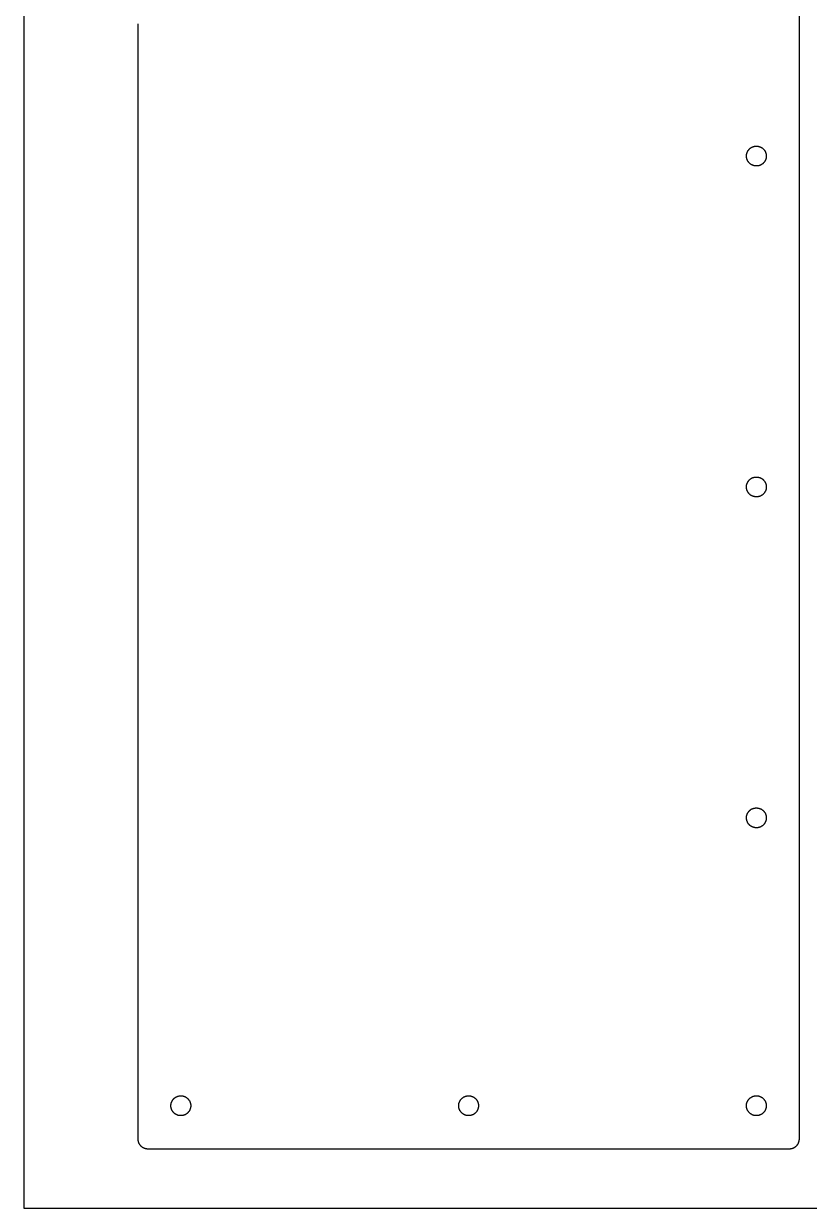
# Model space of a CAD drawing. Header units: millimetres. Extents: x -92971 to -91751, y -19136 to -16636.
# Drawn here: x -92971.2 to -92733.7, y -19135.9 to -18777.9 of the extents above; entities that cross this region are included whole.
import ezdxf

# ---------------------------------------------------------------- set-up
doc = ezdxf.new("R2010")
doc.units = ezdxf.units.MM
doc.header["$MEASUREMENT"] = 0
for name, color, linetype, true_color in [('Default', 18, 'Continuous', 0x000000), ('fab$CUT', 1, 'Continuous', 0xff0000), ('fab$DRILL', 5, 'Continuous', 0x0000ff)]:
    doc.layers.add(name, color=color, linetype=linetype, true_color=true_color)

msp = doc.modelspace()

# ---------------------------------------------------------------- linework, layer by layer
at = {"layer": 'Default'}
msp.add_lwpolyline([(-92971.22, -19135.89), (-91751.22, -19135.89), (-91751.22, -16635.89), (-92971.22, -16635.89), (-92971.22, -19135.89)], dxfattribs=at)
at = {"layer": 'fab$CUT'}
for points in [[(-92736.72, -19114.89), (-92736.72, -18770.88)], [(-92936.72, -18777.89), (-92936.72, -19114.89)], [(-92936.72, -19114.89), (-92936.72, -19114.99), (-92936.71, -19115.09), (-92936.7, -19115.19), (-92936.69, -19115.29), (-92936.68, -19115.4), (-92936.66, -19115.5), (-92936.63, -19115.6), (-92936.61, -19115.7), (-92936.58, -19115.79), (-92936.55, -19115.89), (-92936.51, -19115.99), (-92936.47, -19116.08), (-92936.43, -19116.17), (-92936.38, -19116.27), (-92936.33, -19116.36), (-92936.28, -19116.44), (-92936.23, -19116.53), (-92936.17, -19116.62), (-92936.11, -19116.7), (-92936.05, -19116.78), (-92935.98, -19116.86), (-92935.91, -19116.93), (-92935.84, -19117.01), (-92935.77, -19117.08), (-92935.69, -19117.15), (-92935.61, -19117.21), (-92935.53, -19117.28), (-92935.45, -19117.34), (-92935.36, -19117.39), (-92935.28, -19117.45), (-92935.19, -19117.5), (-92935.1, -19117.55), (-92935.01, -19117.59), (-92934.91, -19117.64), (-92934.82, -19117.68), (-92934.72, -19117.71), (-92934.63, -19117.75), (-92934.53, -19117.77), (-92934.43, -19117.8), (-92934.33, -19117.82), (-92934.23, -19117.84), (-92934.13, -19117.86), (-92934.03, -19117.87), (-92933.92, -19117.88), (-92933.82, -19117.88), (-92933.72, -19117.89)], [(-92739.72, -19117.89), (-92739.62, -19117.88), (-92739.51, -19117.88), (-92739.41, -19117.87), (-92739.3, -19117.86), (-92739.2, -19117.84), (-92739.1, -19117.82), (-92738.99, -19117.8), (-92738.89, -19117.77), (-92738.79, -19117.74), (-92738.69, -19117.7), (-92738.6, -19117.67), (-92738.5, -19117.63), (-92738.41, -19117.58), (-92738.31, -19117.53), (-92738.22, -19117.48), (-92738.13, -19117.43), (-92738.04, -19117.37), (-92737.96, -19117.31), (-92737.87, -19117.25), (-92737.79, -19117.18), (-92737.71, -19117.11), (-92737.64, -19117.04), (-92737.56, -19116.97), (-92737.49, -19116.89), (-92737.42, -19116.81), (-92737.36, -19116.73), (-92737.29, -19116.65), (-92737.23, -19116.56), (-92737.18, -19116.48), (-92737.12, -19116.39), (-92737.07, -19116.29), (-92737.02, -19116.2), (-92736.98, -19116.11), (-92736.94, -19116.01), (-92736.9, -19115.91), (-92736.87, -19115.81), (-92736.84, -19115.71), (-92736.81, -19115.61), (-92736.79, -19115.51), (-92736.77, -19115.41), (-92736.75, -19115.3), (-92736.74, -19115.2), (-92736.73, -19115.09), (-92736.72, -19114.99), (-92736.72, -19114.89)], [(-92933.72, -19117.89), (-92739.72, -19117.89)]]:
    msp.add_lwpolyline(points, dxfattribs=at)
at = {"layer": 'fab$DRILL'}
for points in [[(-92749.72, -18820.89), (-92749.82, -18820.88), (-92749.93, -18820.88), (-92750.03, -18820.87), (-92750.14, -18820.86), (-92750.24, -18820.84), (-92750.34, -18820.82), (-92750.44, -18820.8), (-92750.54, -18820.77), (-92750.64, -18820.74), (-92750.74, -18820.71), (-92750.84, -18820.67), (-92750.93, -18820.63), (-92751.03, -18820.59), (-92751.12, -18820.54), (-92751.21, -18820.49), (-92751.3, -18820.44), (-92751.39, -18820.38), (-92751.48, -18820.32), (-92751.56, -18820.26), (-92751.64, -18820.19), (-92751.72, -18820.12), (-92751.8, -18820.05), (-92751.87, -18819.98), (-92751.94, -18819.9), (-92752.01, -18819.83), (-92752.08, -18819.75), (-92752.14, -18819.66), (-92752.2, -18819.58), (-92752.26, -18819.49), (-92752.31, -18819.4), (-92752.36, -18819.31), (-92752.41, -18819.22), (-92752.45, -18819.12), (-92752.49, -18819.03), (-92752.53, -18818.93), (-92752.57, -18818.83), (-92752.6, -18818.73), (-92752.63, -18818.63), (-92752.65, -18818.53), (-92752.67, -18818.43), (-92752.69, -18818.33), (-92752.7, -18818.22), (-92752.71, -18818.12), (-92752.72, -18818.02), (-92752.72, -18817.91), (-92752.72, -18817.81), (-92752.71, -18817.7), (-92752.71, -18817.6), (-92752.7, -18817.5), (-92752.68, -18817.39), (-92752.66, -18817.29), (-92752.64, -18817.19), (-92752.61, -18817.09), (-92752.58, -18816.99), (-92752.55, -18816.89), (-92752.51, -18816.79), (-92752.47, -18816.7), (-92752.43, -18816.6), (-92752.39, -18816.51), (-92752.34, -18816.42), (-92752.28, -18816.33), (-92752.23, -18816.24), (-92752.17, -18816.15), (-92752.11, -18816.07), (-92752.04, -18815.99), (-92751.98, -18815.91), (-92751.91, -18815.83), (-92751.83, -18815.76), (-92751.76, -18815.68), (-92751.68, -18815.61), (-92751.6, -18815.55), (-92751.52, -18815.48), (-92751.43, -18815.42), (-92751.35, -18815.37), (-92751.26, -18815.31), (-92751.17, -18815.26), (-92751.08, -18815.21), (-92750.98, -18815.16), (-92750.89, -18815.12), (-92750.79, -18815.08), (-92750.69, -18815.05), (-92750.59, -18815.02), (-92750.49, -18814.99), (-92750.39, -18814.96), (-92750.29, -18814.94), (-92750.19, -18814.92), (-92750.08, -18814.91), (-92749.98, -18814.9), (-92749.88, -18814.89), (-92749.77, -18814.89), (-92749.67, -18814.89), (-92749.56, -18814.89), (-92749.46, -18814.9), (-92749.36, -18814.91), (-92749.25, -18814.92), (-92749.15, -18814.94), (-92749.05, -18814.96), (-92748.95, -18814.99), (-92748.85, -18815.02), (-92748.75, -18815.05), (-92748.65, -18815.08), (-92748.55, -18815.12), (-92748.46, -18815.16), (-92748.37, -18815.21), (-92748.27, -18815.26), (-92748.18, -18815.31), (-92748.09, -18815.37), (-92748.01, -18815.42), (-92747.92, -18815.48), (-92747.84, -18815.55), (-92747.76, -18815.61), (-92747.68, -18815.68), (-92747.61, -18815.76), (-92747.54, -18815.83), (-92747.47, -18815.91), (-92747.4, -18815.99), (-92747.33, -18816.07), (-92747.27, -18816.15), (-92747.21, -18816.24), (-92747.16, -18816.33), (-92747.11, -18816.42), (-92747.06, -18816.51), (-92747.01, -18816.6), (-92746.97, -18816.7), (-92746.93, -18816.79), (-92746.89, -18816.89), (-92746.86, -18816.99), (-92746.83, -18817.09), (-92746.8, -18817.19), (-92746.78, -18817.29), (-92746.76, -18817.39), (-92746.75, -18817.5), (-92746.73, -18817.6), (-92746.73, -18817.7), (-92746.72, -18817.81), (-92746.72, -18817.91), (-92746.72, -18818.02), (-92746.73, -18818.12), (-92746.74, -18818.22), (-92746.75, -18818.33), (-92746.77, -18818.43), (-92746.79, -18818.53), (-92746.81, -18818.63), (-92746.84, -18818.73), (-92746.87, -18818.83), (-92746.91, -18818.93), (-92746.95, -18819.03), (-92746.99, -18819.12), (-92747.03, -18819.22), (-92747.08, -18819.31), (-92747.13, -18819.4), (-92747.19, -18819.49), (-92747.24, -18819.58), (-92747.3, -18819.66), (-92747.37, -18819.75), (-92747.43, -18819.83), (-92747.5, -18819.9), (-92747.57, -18819.98), (-92747.65, -18820.05), (-92747.72, -18820.12), (-92747.8, -18820.19), (-92747.88, -18820.26), (-92747.97, -18820.32), (-92748.05, -18820.38), (-92748.14, -18820.44), (-92748.23, -18820.49), (-92748.32, -18820.54), (-92748.41, -18820.59), (-92748.51, -18820.63), (-92748.6, -18820.67), (-92748.7, -18820.71), (-92748.8, -18820.74), (-92748.9, -18820.77), (-92749, -18820.8), (-92749.1, -18820.82), (-92749.2, -18820.84), (-92749.31, -18820.86), (-92749.41, -18820.87), (-92749.51, -18820.88), (-92749.62, -18820.88), (-92749.72, -18820.89)], [(-92749.72, -18920.89), (-92749.82, -18920.88), (-92749.93, -18920.88), (-92750.03, -18920.87), (-92750.14, -18920.86), (-92750.24, -18920.84), (-92750.34, -18920.82), (-92750.44, -18920.8), (-92750.54, -18920.77), (-92750.64, -18920.74), (-92750.74, -18920.71), (-92750.84, -18920.67), (-92750.93, -18920.63), (-92751.03, -18920.59), (-92751.12, -18920.54), (-92751.21, -18920.49), (-92751.3, -18920.44), (-92751.39, -18920.38), (-92751.48, -18920.32), (-92751.56, -18920.26), (-92751.64, -18920.19), (-92751.72, -18920.12), (-92751.8, -18920.05), (-92751.87, -18919.98), (-92751.94, -18919.9), (-92752.01, -18919.83), (-92752.08, -18919.75), (-92752.14, -18919.66), (-92752.2, -18919.58), (-92752.26, -18919.49), (-92752.31, -18919.4), (-92752.36, -18919.31), (-92752.41, -18919.22), (-92752.45, -18919.12), (-92752.49, -18919.03), (-92752.53, -18918.93), (-92752.57, -18918.83), (-92752.6, -18918.73), (-92752.63, -18918.63), (-92752.65, -18918.53), (-92752.67, -18918.43), (-92752.69, -18918.33), (-92752.7, -18918.22), (-92752.71, -18918.12), (-92752.72, -18918.02), (-92752.72, -18917.91), (-92752.72, -18917.81), (-92752.71, -18917.7), (-92752.71, -18917.6), (-92752.7, -18917.5), (-92752.68, -18917.39), (-92752.66, -18917.29), (-92752.64, -18917.19), (-92752.61, -18917.09), (-92752.58, -18916.99), (-92752.55, -18916.89), (-92752.51, -18916.79), (-92752.47, -18916.7), (-92752.43, -18916.6), (-92752.39, -18916.51), (-92752.34, -18916.42), (-92752.28, -18916.33), (-92752.23, -18916.24), (-92752.17, -18916.15), (-92752.11, -18916.07), (-92752.04, -18915.99), (-92751.98, -18915.91), (-92751.91, -18915.83), (-92751.83, -18915.76), (-92751.76, -18915.68), (-92751.68, -18915.61), (-92751.6, -18915.55), (-92751.52, -18915.48), (-92751.43, -18915.42), (-92751.35, -18915.37), (-92751.26, -18915.31), (-92751.17, -18915.26), (-92751.08, -18915.21), (-92750.98, -18915.16), (-92750.89, -18915.12), (-92750.79, -18915.08), (-92750.69, -18915.05), (-92750.59, -18915.02), (-92750.49, -18914.99), (-92750.39, -18914.96), (-92750.29, -18914.94), (-92750.19, -18914.92), (-92750.08, -18914.91), (-92749.98, -18914.9), (-92749.88, -18914.89), (-92749.77, -18914.89), (-92749.67, -18914.89), (-92749.56, -18914.89), (-92749.46, -18914.9), (-92749.36, -18914.91), (-92749.25, -18914.92), (-92749.15, -18914.94), (-92749.05, -18914.96), (-92748.95, -18914.99), (-92748.85, -18915.02), (-92748.75, -18915.05), (-92748.65, -18915.08), (-92748.55, -18915.12), (-92748.46, -18915.16), (-92748.37, -18915.21), (-92748.27, -18915.26), (-92748.18, -18915.31), (-92748.09, -18915.37), (-92748.01, -18915.42), (-92747.92, -18915.48), (-92747.84, -18915.55), (-92747.76, -18915.61), (-92747.68, -18915.68), (-92747.61, -18915.76), (-92747.54, -18915.83), (-92747.47, -18915.91), (-92747.4, -18915.99), (-92747.33, -18916.07), (-92747.27, -18916.15), (-92747.21, -18916.24), (-92747.16, -18916.33), (-92747.11, -18916.42), (-92747.06, -18916.51), (-92747.01, -18916.6), (-92746.97, -18916.7), (-92746.93, -18916.79), (-92746.89, -18916.89), (-92746.86, -18916.99), (-92746.83, -18917.09), (-92746.8, -18917.19), (-92746.78, -18917.29), (-92746.76, -18917.39), (-92746.75, -18917.5), (-92746.73, -18917.6), (-92746.73, -18917.7), (-92746.72, -18917.81), (-92746.72, -18917.91), (-92746.72, -18918.02), (-92746.73, -18918.12), (-92746.74, -18918.22), (-92746.75, -18918.33), (-92746.77, -18918.43), (-92746.79, -18918.53), (-92746.81, -18918.63), (-92746.84, -18918.73), (-92746.87, -18918.83), (-92746.91, -18918.93), (-92746.95, -18919.03), (-92746.99, -18919.12), (-92747.03, -18919.22), (-92747.08, -18919.31), (-92747.13, -18919.4), (-92747.19, -18919.49), (-92747.24, -18919.58), (-92747.3, -18919.66), (-92747.37, -18919.75), (-92747.43, -18919.83), (-92747.5, -18919.9), (-92747.57, -18919.98), (-92747.65, -18920.05), (-92747.72, -18920.12), (-92747.8, -18920.19), (-92747.88, -18920.26), (-92747.97, -18920.32), (-92748.05, -18920.38), (-92748.14, -18920.44), (-92748.23, -18920.49), (-92748.32, -18920.54), (-92748.41, -18920.59), (-92748.51, -18920.63), (-92748.6, -18920.67), (-92748.7, -18920.71), (-92748.8, -18920.74), (-92748.9, -18920.77), (-92749, -18920.8), (-92749.1, -18920.82), (-92749.2, -18920.84), (-92749.31, -18920.86), (-92749.41, -18920.87), (-92749.51, -18920.88), (-92749.62, -18920.88), (-92749.72, -18920.89)], [(-92749.72, -19020.89), (-92749.82, -19020.88), (-92749.93, -19020.88), (-92750.03, -19020.87), (-92750.14, -19020.86), (-92750.24, -19020.84), (-92750.34, -19020.82), (-92750.44, -19020.8), (-92750.54, -19020.77), (-92750.64, -19020.74), (-92750.74, -19020.71), (-92750.84, -19020.67), (-92750.93, -19020.63), (-92751.03, -19020.59), (-92751.12, -19020.54), (-92751.21, -19020.49), (-92751.3, -19020.44), (-92751.39, -19020.38), (-92751.48, -19020.32), (-92751.56, -19020.26), (-92751.64, -19020.19), (-92751.72, -19020.12), (-92751.8, -19020.05), (-92751.87, -19019.98), (-92751.94, -19019.9), (-92752.01, -19019.83), (-92752.08, -19019.75), (-92752.14, -19019.66), (-92752.2, -19019.58), (-92752.26, -19019.49), (-92752.31, -19019.4), (-92752.36, -19019.31), (-92752.41, -19019.22), (-92752.45, -19019.12), (-92752.49, -19019.03), (-92752.53, -19018.93), (-92752.57, -19018.83), (-92752.6, -19018.73), (-92752.63, -19018.63), (-92752.65, -19018.53), (-92752.67, -19018.43), (-92752.69, -19018.33), (-92752.7, -19018.22), (-92752.71, -19018.12), (-92752.72, -19018.02), (-92752.72, -19017.91), (-92752.72, -19017.81), (-92752.71, -19017.7), (-92752.71, -19017.6), (-92752.7, -19017.5), (-92752.68, -19017.39), (-92752.66, -19017.29), (-92752.64, -19017.19), (-92752.61, -19017.09), (-92752.58, -19016.99), (-92752.55, -19016.89), (-92752.51, -19016.79), (-92752.47, -19016.7), (-92752.43, -19016.6), (-92752.39, -19016.51), (-92752.34, -19016.42), (-92752.28, -19016.33), (-92752.23, -19016.24), (-92752.17, -19016.15), (-92752.11, -19016.07), (-92752.04, -19015.99), (-92751.98, -19015.91), (-92751.91, -19015.83), (-92751.83, -19015.76), (-92751.76, -19015.68), (-92751.68, -19015.61), (-92751.6, -19015.55), (-92751.52, -19015.48), (-92751.43, -19015.42), (-92751.35, -19015.37), (-92751.26, -19015.31), (-92751.17, -19015.26), (-92751.08, -19015.21), (-92750.98, -19015.16), (-92750.89, -19015.12), (-92750.79, -19015.08), (-92750.69, -19015.05), (-92750.59, -19015.02), (-92750.49, -19014.99), (-92750.39, -19014.96), (-92750.29, -19014.94), (-92750.19, -19014.92), (-92750.08, -19014.91), (-92749.98, -19014.9), (-92749.88, -19014.89), (-92749.77, -19014.89), (-92749.67, -19014.89), (-92749.56, -19014.89), (-92749.46, -19014.9), (-92749.36, -19014.91), (-92749.25, -19014.92), (-92749.15, -19014.94), (-92749.05, -19014.96), (-92748.95, -19014.99), (-92748.85, -19015.02), (-92748.75, -19015.05), (-92748.65, -19015.08), (-92748.55, -19015.12), (-92748.46, -19015.16), (-92748.37, -19015.21), (-92748.27, -19015.26), (-92748.18, -19015.31), (-92748.09, -19015.37), (-92748.01, -19015.42), (-92747.92, -19015.48), (-92747.84, -19015.55), (-92747.76, -19015.61), (-92747.68, -19015.68), (-92747.61, -19015.76), (-92747.54, -19015.83), (-92747.47, -19015.91), (-92747.4, -19015.99), (-92747.33, -19016.07), (-92747.27, -19016.15), (-92747.21, -19016.24), (-92747.16, -19016.33), (-92747.11, -19016.42), (-92747.06, -19016.51), (-92747.01, -19016.6), (-92746.97, -19016.7), (-92746.93, -19016.79), (-92746.89, -19016.89), (-92746.86, -19016.99), (-92746.83, -19017.09), (-92746.8, -19017.19), (-92746.78, -19017.29), (-92746.76, -19017.39), (-92746.75, -19017.5), (-92746.73, -19017.6), (-92746.73, -19017.7), (-92746.72, -19017.81), (-92746.72, -19017.91), (-92746.72, -19018.02), (-92746.73, -19018.12), (-92746.74, -19018.22), (-92746.75, -19018.33), (-92746.77, -19018.43), (-92746.79, -19018.53), (-92746.81, -19018.63), (-92746.84, -19018.73), (-92746.87, -19018.83), (-92746.91, -19018.93), (-92746.95, -19019.03), (-92746.99, -19019.12), (-92747.03, -19019.22), (-92747.08, -19019.31), (-92747.13, -19019.4), (-92747.19, -19019.49), (-92747.24, -19019.58), (-92747.3, -19019.66), (-92747.37, -19019.75), (-92747.43, -19019.83), (-92747.5, -19019.9), (-92747.57, -19019.98), (-92747.65, -19020.05), (-92747.72, -19020.12), (-92747.8, -19020.19), (-92747.88, -19020.26), (-92747.97, -19020.32), (-92748.05, -19020.38), (-92748.14, -19020.44), (-92748.23, -19020.49), (-92748.32, -19020.54), (-92748.41, -19020.59), (-92748.51, -19020.63), (-92748.6, -19020.67), (-92748.7, -19020.71), (-92748.8, -19020.74), (-92748.9, -19020.77), (-92749, -19020.8), (-92749.1, -19020.82), (-92749.2, -19020.84), (-92749.31, -19020.86), (-92749.41, -19020.87), (-92749.51, -19020.88), (-92749.62, -19020.88), (-92749.72, -19020.89)], [(-92926.72, -19104.88), (-92926.72, -19104.78), (-92926.71, -19104.68), (-92926.7, -19104.57), (-92926.69, -19104.47), (-92926.68, -19104.37), (-92926.66, -19104.26), (-92926.63, -19104.16), (-92926.61, -19104.06), (-92926.58, -19103.96), (-92926.54, -19103.86), (-92926.5, -19103.77), (-92926.46, -19103.67), (-92926.42, -19103.58), (-92926.37, -19103.48), (-92926.32, -19103.39), (-92926.27, -19103.3), (-92926.21, -19103.22), (-92926.15, -19103.13), (-92926.09, -19103.05), (-92926.03, -19102.97), (-92925.96, -19102.89), (-92925.89, -19102.81), (-92925.81, -19102.74), (-92925.74, -19102.66), (-92925.66, -19102.6), (-92925.58, -19102.53), (-92925.5, -19102.47), (-92925.41, -19102.41), (-92925.32, -19102.35), (-92925.24, -19102.3), (-92925.14, -19102.24), (-92925.05, -19102.2), (-92924.96, -19102.15), (-92924.86, -19102.11), (-92924.77, -19102.07), (-92924.67, -19102.04), (-92924.57, -19102.01), (-92924.47, -19101.98), (-92924.37, -19101.96), (-92924.26, -19101.93), (-92924.16, -19101.92), (-92924.06, -19101.9), (-92923.95, -19101.89), (-92923.85, -19101.89), (-92923.75, -19101.88), (-92923.64, -19101.89), (-92923.54, -19101.89), (-92923.43, -19101.9), (-92923.33, -19101.91), (-92923.23, -19101.93), (-92923.13, -19101.94), (-92923.02, -19101.97), (-92922.92, -19101.99), (-92922.82, -19102.02), (-92922.72, -19102.05), (-92922.63, -19102.09), (-92922.53, -19102.13), (-92922.44, -19102.17), (-92922.34, -19102.22), (-92922.25, -19102.27), (-92922.16, -19102.32), (-92922.07, -19102.38), (-92921.99, -19102.44), (-92921.9, -19102.5), (-92921.82, -19102.56), (-92921.74, -19102.63), (-92921.66, -19102.7), (-92921.59, -19102.77), (-92921.52, -19102.85), (-92921.45, -19102.93), (-92921.38, -19103.01), (-92921.32, -19103.09), (-92921.26, -19103.17), (-92921.2, -19103.26), (-92921.14, -19103.35), (-92921.09, -19103.44), (-92921.04, -19103.53), (-92921, -19103.62), (-92920.96, -19103.72), (-92920.92, -19103.82), (-92920.88, -19103.91), (-92920.85, -19104.01), (-92920.82, -19104.11), (-92920.8, -19104.21), (-92920.78, -19104.32), (-92920.76, -19104.42), (-92920.74, -19104.52), (-92920.73, -19104.62), (-92920.72, -19104.73), (-92920.72, -19104.83), (-92920.72, -19104.94), (-92920.72, -19105.04), (-92920.73, -19105.14), (-92920.74, -19105.25), (-92920.76, -19105.35), (-92920.78, -19105.45), (-92920.8, -19105.56), (-92920.82, -19105.66), (-92920.85, -19105.76), (-92920.88, -19105.86), (-92920.92, -19105.95), (-92920.96, -19106.05), (-92921, -19106.15), (-92921.04, -19106.24), (-92921.09, -19106.33), (-92921.14, -19106.42), (-92921.2, -19106.51), (-92921.26, -19106.6), (-92921.32, -19106.68), (-92921.38, -19106.76), (-92921.45, -19106.84), (-92921.52, -19106.92), (-92921.59, -19107), (-92921.66, -19107.07), (-92921.74, -19107.14), (-92921.82, -19107.21), (-92921.9, -19107.27), (-92921.99, -19107.33), (-92922.07, -19107.39), (-92922.16, -19107.45), (-92922.25, -19107.5), (-92922.34, -19107.55), (-92922.44, -19107.6), (-92922.53, -19107.64), (-92922.63, -19107.68), (-92922.72, -19107.71), (-92922.82, -19107.75), (-92922.92, -19107.78), (-92923.02, -19107.8), (-92923.13, -19107.83), (-92923.23, -19107.84), (-92923.33, -19107.86), (-92923.43, -19107.87), (-92923.54, -19107.88), (-92923.64, -19107.88), (-92923.75, -19107.88), (-92923.85, -19107.88), (-92923.95, -19107.88), (-92924.06, -19107.87), (-92924.16, -19107.85), (-92924.26, -19107.84), (-92924.37, -19107.81), (-92924.47, -19107.79), (-92924.57, -19107.76), (-92924.67, -19107.73), (-92924.77, -19107.7), (-92924.86, -19107.66), (-92924.96, -19107.62), (-92925.05, -19107.57), (-92925.14, -19107.53), (-92925.24, -19107.47), (-92925.32, -19107.42), (-92925.41, -19107.36), (-92925.5, -19107.3), (-92925.58, -19107.24), (-92925.66, -19107.17), (-92925.74, -19107.1), (-92925.81, -19107.03), (-92925.89, -19106.96), (-92925.96, -19106.88), (-92926.03, -19106.8), (-92926.09, -19106.72), (-92926.15, -19106.64), (-92926.21, -19106.55), (-92926.27, -19106.47), (-92926.32, -19106.38), (-92926.37, -19106.29), (-92926.42, -19106.19), (-92926.46, -19106.1), (-92926.5, -19106), (-92926.54, -19105.91), (-92926.58, -19105.81), (-92926.61, -19105.71), (-92926.63, -19105.61), (-92926.66, -19105.51), (-92926.68, -19105.4), (-92926.69, -19105.3), (-92926.7, -19105.2), (-92926.71, -19105.09), (-92926.72, -19104.99), (-92926.72, -19104.88)], [(-92839.72, -19104.88), (-92839.72, -19104.78), (-92839.71, -19104.68), (-92839.7, -19104.57), (-92839.69, -19104.47), (-92839.68, -19104.37), (-92839.66, -19104.26), (-92839.63, -19104.16), (-92839.61, -19104.06), (-92839.58, -19103.96), (-92839.54, -19103.86), (-92839.5, -19103.77), (-92839.46, -19103.67), (-92839.42, -19103.58), (-92839.37, -19103.48), (-92839.32, -19103.39), (-92839.27, -19103.3), (-92839.21, -19103.22), (-92839.15, -19103.13), (-92839.09, -19103.05), (-92839.03, -19102.97), (-92838.96, -19102.89), (-92838.89, -19102.81), (-92838.81, -19102.74), (-92838.74, -19102.66), (-92838.66, -19102.6), (-92838.58, -19102.53), (-92838.5, -19102.47), (-92838.41, -19102.41), (-92838.32, -19102.35), (-92838.24, -19102.3), (-92838.14, -19102.24), (-92838.05, -19102.2), (-92837.96, -19102.15), (-92837.86, -19102.11), (-92837.77, -19102.07), (-92837.67, -19102.04), (-92837.57, -19102.01), (-92837.47, -19101.98), (-92837.37, -19101.96), (-92837.26, -19101.93), (-92837.16, -19101.92), (-92837.06, -19101.9), (-92836.95, -19101.89), (-92836.85, -19101.89), (-92836.75, -19101.88), (-92836.64, -19101.89), (-92836.54, -19101.89), (-92836.43, -19101.9), (-92836.33, -19101.91), (-92836.23, -19101.93), (-92836.13, -19101.94), (-92836.02, -19101.97), (-92835.92, -19101.99), (-92835.82, -19102.02), (-92835.72, -19102.05), (-92835.63, -19102.09), (-92835.53, -19102.13), (-92835.44, -19102.17), (-92835.34, -19102.22), (-92835.25, -19102.27), (-92835.16, -19102.32), (-92835.07, -19102.38), (-92834.99, -19102.44), (-92834.9, -19102.5), (-92834.82, -19102.56), (-92834.74, -19102.63), (-92834.66, -19102.7), (-92834.59, -19102.77), (-92834.52, -19102.85), (-92834.45, -19102.93), (-92834.38, -19103.01), (-92834.32, -19103.09), (-92834.26, -19103.17), (-92834.2, -19103.26), (-92834.14, -19103.35), (-92834.09, -19103.44), (-92834.04, -19103.53), (-92834, -19103.62), (-92833.96, -19103.72), (-92833.92, -19103.82), (-92833.88, -19103.91), (-92833.85, -19104.01), (-92833.82, -19104.11), (-92833.8, -19104.21), (-92833.78, -19104.32), (-92833.76, -19104.42), (-92833.74, -19104.52), (-92833.73, -19104.62), (-92833.72, -19104.73), (-92833.72, -19104.83), (-92833.72, -19104.94), (-92833.72, -19105.04), (-92833.73, -19105.14), (-92833.74, -19105.25), (-92833.76, -19105.35), (-92833.78, -19105.45), (-92833.8, -19105.56), (-92833.82, -19105.66), (-92833.85, -19105.76), (-92833.88, -19105.86), (-92833.92, -19105.95), (-92833.96, -19106.05), (-92834, -19106.15), (-92834.04, -19106.24), (-92834.09, -19106.33), (-92834.14, -19106.42), (-92834.2, -19106.51), (-92834.26, -19106.6), (-92834.32, -19106.68), (-92834.38, -19106.76), (-92834.45, -19106.84), (-92834.52, -19106.92), (-92834.59, -19107), (-92834.66, -19107.07), (-92834.74, -19107.14), (-92834.82, -19107.21), (-92834.9, -19107.27), (-92834.99, -19107.33), (-92835.07, -19107.39), (-92835.16, -19107.45), (-92835.25, -19107.5), (-92835.34, -19107.55), (-92835.44, -19107.6), (-92835.53, -19107.64), (-92835.63, -19107.68), (-92835.72, -19107.71), (-92835.82, -19107.75), (-92835.92, -19107.78), (-92836.02, -19107.8), (-92836.13, -19107.83), (-92836.23, -19107.84), (-92836.33, -19107.86), (-92836.43, -19107.87), (-92836.54, -19107.88), (-92836.64, -19107.88), (-92836.75, -19107.88), (-92836.85, -19107.88), (-92836.95, -19107.88), (-92837.06, -19107.87), (-92837.16, -19107.85), (-92837.26, -19107.84), (-92837.37, -19107.81), (-92837.47, -19107.79), (-92837.57, -19107.76), (-92837.67, -19107.73), (-92837.77, -19107.7), (-92837.86, -19107.66), (-92837.96, -19107.62), (-92838.05, -19107.57), (-92838.14, -19107.53), (-92838.24, -19107.47), (-92838.32, -19107.42), (-92838.41, -19107.36), (-92838.5, -19107.3), (-92838.58, -19107.24), (-92838.66, -19107.17), (-92838.74, -19107.1), (-92838.81, -19107.03), (-92838.89, -19106.96), (-92838.96, -19106.88), (-92839.03, -19106.8), (-92839.09, -19106.72), (-92839.15, -19106.64), (-92839.21, -19106.55), (-92839.27, -19106.47), (-92839.32, -19106.38), (-92839.37, -19106.29), (-92839.42, -19106.19), (-92839.46, -19106.1), (-92839.5, -19106), (-92839.54, -19105.91), (-92839.58, -19105.81), (-92839.61, -19105.71), (-92839.63, -19105.61), (-92839.66, -19105.51), (-92839.68, -19105.4), (-92839.69, -19105.3), (-92839.7, -19105.2), (-92839.71, -19105.09), (-92839.72, -19104.99), (-92839.72, -19104.88)], [(-92752.72, -19104.88), (-92752.72, -19104.78), (-92752.71, -19104.68), (-92752.7, -19104.57), (-92752.69, -19104.47), (-92752.68, -19104.37), (-92752.66, -19104.26), (-92752.63, -19104.16), (-92752.61, -19104.06), (-92752.58, -19103.96), (-92752.54, -19103.86), (-92752.5, -19103.77), (-92752.46, -19103.67), (-92752.42, -19103.58), (-92752.37, -19103.48), (-92752.32, -19103.39), (-92752.27, -19103.3), (-92752.21, -19103.22), (-92752.15, -19103.13), (-92752.09, -19103.05), (-92752.03, -19102.97), (-92751.96, -19102.89), (-92751.89, -19102.81), (-92751.81, -19102.74), (-92751.74, -19102.66), (-92751.66, -19102.6), (-92751.58, -19102.53), (-92751.5, -19102.47), (-92751.41, -19102.41), (-92751.32, -19102.35), (-92751.24, -19102.3), (-92751.14, -19102.24), (-92751.05, -19102.2), (-92750.96, -19102.15), (-92750.86, -19102.11), (-92750.77, -19102.07), (-92750.67, -19102.04), (-92750.57, -19102.01), (-92750.47, -19101.98), (-92750.37, -19101.96), (-92750.26, -19101.93), (-92750.16, -19101.92), (-92750.06, -19101.9), (-92749.95, -19101.89), (-92749.85, -19101.89), (-92749.75, -19101.88), (-92749.64, -19101.89), (-92749.54, -19101.89), (-92749.43, -19101.9), (-92749.33, -19101.91), (-92749.23, -19101.93), (-92749.13, -19101.94), (-92749.02, -19101.97), (-92748.92, -19101.99), (-92748.82, -19102.02), (-92748.72, -19102.05), (-92748.63, -19102.09), (-92748.53, -19102.13), (-92748.44, -19102.17), (-92748.34, -19102.22), (-92748.25, -19102.27), (-92748.16, -19102.32), (-92748.07, -19102.38), (-92747.99, -19102.44), (-92747.9, -19102.5), (-92747.82, -19102.56), (-92747.74, -19102.63), (-92747.66, -19102.7), (-92747.59, -19102.77), (-92747.52, -19102.85), (-92747.45, -19102.93), (-92747.38, -19103.01), (-92747.32, -19103.09), (-92747.26, -19103.17), (-92747.2, -19103.26), (-92747.14, -19103.35), (-92747.09, -19103.44), (-92747.04, -19103.53), (-92747, -19103.62), (-92746.96, -19103.72), (-92746.92, -19103.82), (-92746.88, -19103.91), (-92746.85, -19104.01), (-92746.82, -19104.11), (-92746.8, -19104.21), (-92746.78, -19104.32), (-92746.76, -19104.42), (-92746.74, -19104.52), (-92746.73, -19104.62), (-92746.72, -19104.73), (-92746.72, -19104.83), (-92746.72, -19104.94), (-92746.72, -19105.04), (-92746.73, -19105.14), (-92746.74, -19105.25), (-92746.76, -19105.35), (-92746.78, -19105.45), (-92746.8, -19105.56), (-92746.82, -19105.66), (-92746.85, -19105.76), (-92746.88, -19105.86), (-92746.92, -19105.95), (-92746.96, -19106.05), (-92747, -19106.15), (-92747.04, -19106.24), (-92747.09, -19106.33), (-92747.14, -19106.42), (-92747.2, -19106.51), (-92747.26, -19106.6), (-92747.32, -19106.68), (-92747.38, -19106.76), (-92747.45, -19106.84), (-92747.52, -19106.92), (-92747.59, -19107), (-92747.66, -19107.07), (-92747.74, -19107.14), (-92747.82, -19107.21), (-92747.9, -19107.27), (-92747.99, -19107.33), (-92748.07, -19107.39), (-92748.16, -19107.45), (-92748.25, -19107.5), (-92748.34, -19107.55), (-92748.44, -19107.6), (-92748.53, -19107.64), (-92748.63, -19107.68), (-92748.72, -19107.71), (-92748.82, -19107.75), (-92748.92, -19107.78), (-92749.02, -19107.8), (-92749.13, -19107.83), (-92749.23, -19107.84), (-92749.33, -19107.86), (-92749.43, -19107.87), (-92749.54, -19107.88), (-92749.64, -19107.88), (-92749.75, -19107.88), (-92749.85, -19107.88), (-92749.95, -19107.88), (-92750.06, -19107.87), (-92750.16, -19107.85), (-92750.26, -19107.84), (-92750.37, -19107.81), (-92750.47, -19107.79), (-92750.57, -19107.76), (-92750.67, -19107.73), (-92750.77, -19107.7), (-92750.86, -19107.66), (-92750.96, -19107.62), (-92751.05, -19107.57), (-92751.14, -19107.53), (-92751.24, -19107.47), (-92751.32, -19107.42), (-92751.41, -19107.36), (-92751.5, -19107.3), (-92751.58, -19107.24), (-92751.66, -19107.17), (-92751.74, -19107.1), (-92751.81, -19107.03), (-92751.89, -19106.96), (-92751.96, -19106.88), (-92752.03, -19106.8), (-92752.09, -19106.72), (-92752.15, -19106.64), (-92752.21, -19106.55), (-92752.27, -19106.47), (-92752.32, -19106.38), (-92752.37, -19106.29), (-92752.42, -19106.19), (-92752.46, -19106.1), (-92752.5, -19106), (-92752.54, -19105.91), (-92752.58, -19105.81), (-92752.61, -19105.71), (-92752.63, -19105.61), (-92752.66, -19105.51), (-92752.68, -19105.4), (-92752.69, -19105.3), (-92752.7, -19105.2), (-92752.71, -19105.09), (-92752.72, -19104.99), (-92752.72, -19104.88)]]:
    msp.add_lwpolyline(points, dxfattribs=at)

doc.saveas('drawing.dxf')
